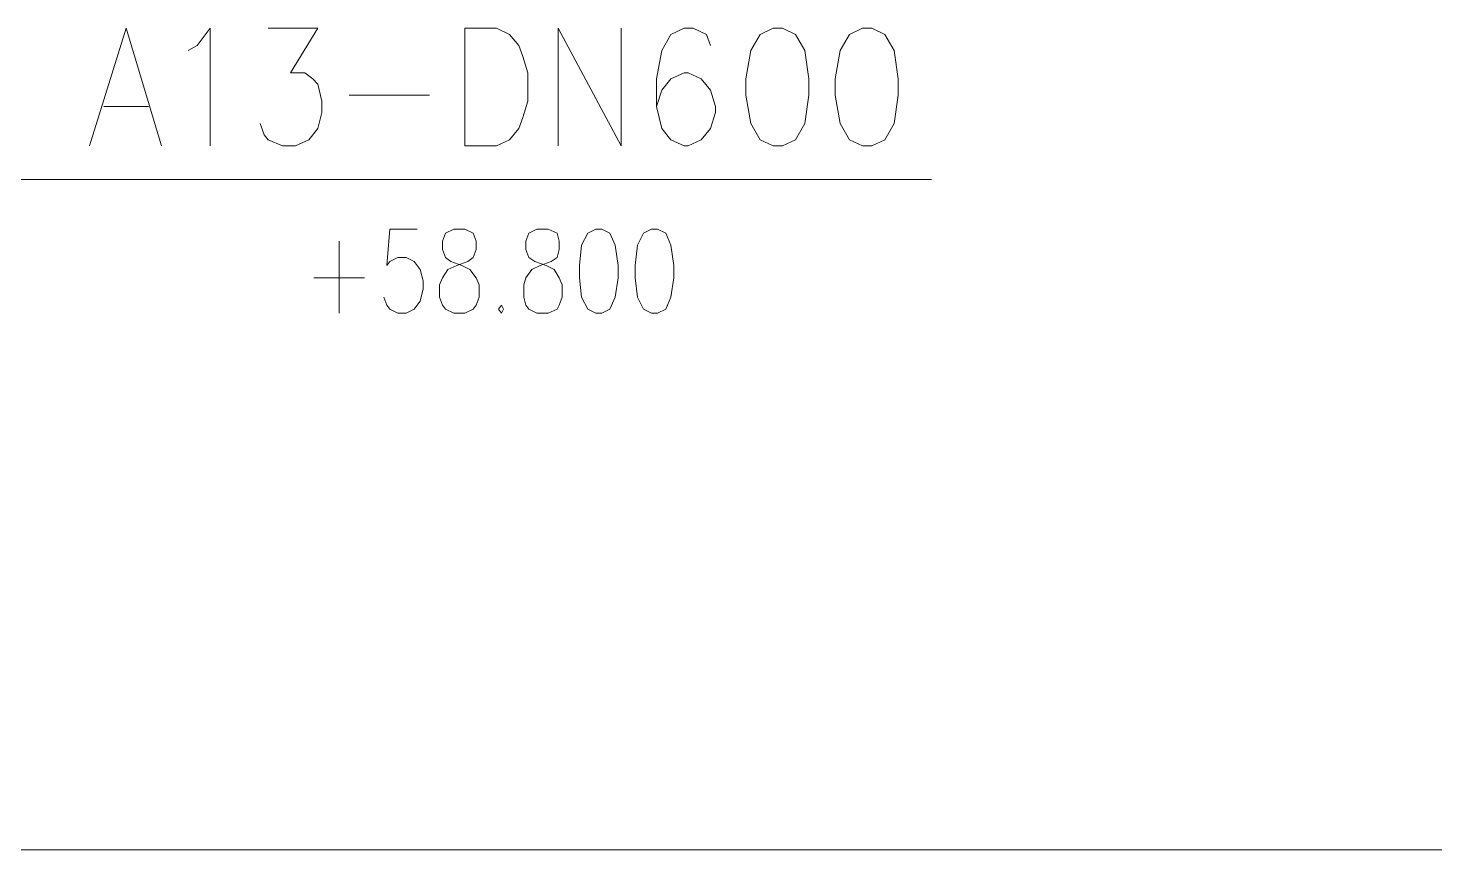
# Model space of a CAD drawing. Header units: millimetres. Extents: x 0 to 588, y 0 to 874.
# Drawn here: x 299.67 to 329.16, y 370.9 to 388.05 of the extents above; entities that cross this region are included whole.
import ezdxf

# ---------------------------------------------------------------- set-up
doc = ezdxf.new("R2010")
doc.units = ezdxf.units.MM
doc.layers.get('0').update_dxf_attribs({"lineweight": 18})

msp = doc.modelspace()

# ---------------------------------------------------------------- linework, layer by layer
at = {"color": 0, "lineweight": 0}
for points in [[(300.948, 385.593), (301.71, 388.048), (302.45, 385.593)], [(303.001, 387.583), (303.191, 387.689), (303.466, 388.048), (303.466, 385.593)], [(304.673, 388.048), (305.71, 388.048), (305.139, 387.117), (305.435, 387.117), (305.604, 386.99), (305.71, 386.884), (305.795, 386.524), (305.795, 386.292), (305.71, 385.953), (305.52, 385.72), (305.245, 385.593), (304.969, 385.593), (304.673, 385.72), (304.588, 385.826), (304.504, 386.059)], [(310.727, 385.593), (310.727, 388.048), (312.039, 385.593), (312.039, 388.048)], [(313.902, 387.689), (313.817, 387.921), (313.542, 388.048), (313.351, 388.048), (313.076, 387.921), (312.886, 387.583), (312.78, 386.99), (312.78, 386.419), (312.886, 385.953), (313.076, 385.72), (313.351, 385.593), (313.436, 385.593), (313.711, 385.72), (313.902, 385.953), (314.007, 386.292), (314.007, 386.419), (313.902, 386.757), (313.711, 386.99), (313.436, 387.117), (313.351, 387.117), (313.076, 386.99), (312.886, 386.757), (312.78, 386.419)], [(301.244, 386.419), (302.175, 386.419)], [(306.366, 386.651), (308.038, 386.651)], [(299.974, 384.895), (299.233, 384.895)], [(299.974, 384.895), (318.516, 384.895)], [(307.784, 383.858), (307.213, 383.858), (307.149, 383.096), (307.213, 383.18), (307.382, 383.265), (307.552, 383.265), (307.721, 383.18), (307.848, 383.011), (307.911, 382.778), (307.911, 382.609), (307.848, 382.355), (307.721, 382.185), (307.552, 382.101), (307.382, 382.101), (307.213, 382.185), (307.149, 382.27), (307.086, 382.439)], [(306.155, 383.603), (306.155, 382.101)], [(305.625, 382.841), (306.684, 382.841)], [(297.265, 370.904), (329.163, 370.904)]]:
    msp.add_lwpolyline(points, dxfattribs=at)
for points in [[(308.779, 385.593), (308.779, 388.048), (309.435, 388.048), (309.711, 387.921), (309.901, 387.689), (309.986, 387.456), (310.092, 387.117), (310.092, 386.524), (309.986, 386.186), (309.901, 385.953), (309.711, 385.72), (309.435, 385.593)], [(315.214, 388.048), (314.939, 387.921), (314.748, 387.583), (314.642, 386.99), (314.642, 386.651), (314.748, 386.059), (314.939, 385.72), (315.214, 385.593), (315.404, 385.593), (315.68, 385.72), (315.87, 386.059), (315.955, 386.651), (315.955, 386.99), (315.87, 387.583), (315.68, 387.921), (315.404, 388.048)], [(317.077, 388.048), (316.801, 387.921), (316.611, 387.583), (316.505, 386.99), (316.505, 386.651), (316.611, 386.059), (316.801, 385.72), (317.077, 385.593), (317.267, 385.593), (317.542, 385.72), (317.733, 386.059), (317.817, 386.651), (317.817, 386.99), (317.733, 387.583), (317.542, 387.921), (317.267, 388.048)], [(308.546, 383.858), (308.377, 383.773), (308.314, 383.603), (308.314, 383.434), (308.377, 383.265), (308.483, 383.18), (308.716, 383.096), (308.885, 383.011), (309.012, 382.841), (309.076, 382.693), (309.076, 382.439), (309.012, 382.27), (308.949, 382.185), (308.779, 382.101), (308.546, 382.101), (308.377, 382.185), (308.314, 382.27), (308.25, 382.439), (308.25, 382.693), (308.314, 382.841), (308.42, 383.011), (308.61, 383.096), (308.843, 383.18), (308.949, 383.265), (309.012, 383.434), (309.012, 383.603), (308.949, 383.773), (308.779, 383.858)], [(310.282, 383.858), (310.113, 383.773), (310.049, 383.603), (310.049, 383.434), (310.113, 383.265), (310.24, 383.18), (310.473, 383.096), (310.642, 383.011), (310.748, 382.841), (310.811, 382.693), (310.811, 382.439), (310.748, 382.27), (310.705, 382.185), (310.515, 382.101), (310.282, 382.101), (310.113, 382.185), (310.049, 382.27), (310.007, 382.439), (310.007, 382.693), (310.049, 382.841), (310.176, 383.011), (310.346, 383.096), (310.579, 383.18), (310.705, 383.265), (310.748, 383.434), (310.748, 383.603), (310.705, 383.773), (310.515, 383.858)], [(311.51, 383.858), (311.341, 383.773), (311.214, 383.519), (311.171, 383.096), (311.171, 382.841), (311.214, 382.439), (311.341, 382.185), (311.51, 382.101), (311.637, 382.101), (311.806, 382.185), (311.912, 382.439), (311.976, 382.841), (311.976, 383.096), (311.912, 383.519), (311.806, 383.773), (311.637, 383.858)], [(312.674, 383.858), (312.505, 383.773), (312.378, 383.519), (312.335, 383.096), (312.335, 382.841), (312.378, 382.439), (312.505, 382.185), (312.674, 382.101), (312.801, 382.101), (312.97, 382.185), (313.076, 382.439), (313.14, 382.841), (313.14, 383.096), (313.076, 383.519), (312.97, 383.773), (312.801, 383.858)], [(309.541, 382.27), (309.478, 382.185), (309.541, 382.101), (309.584, 382.185)]]:
    msp.add_lwpolyline(points, close=True, dxfattribs=at)

doc.saveas('drawing.dxf')
